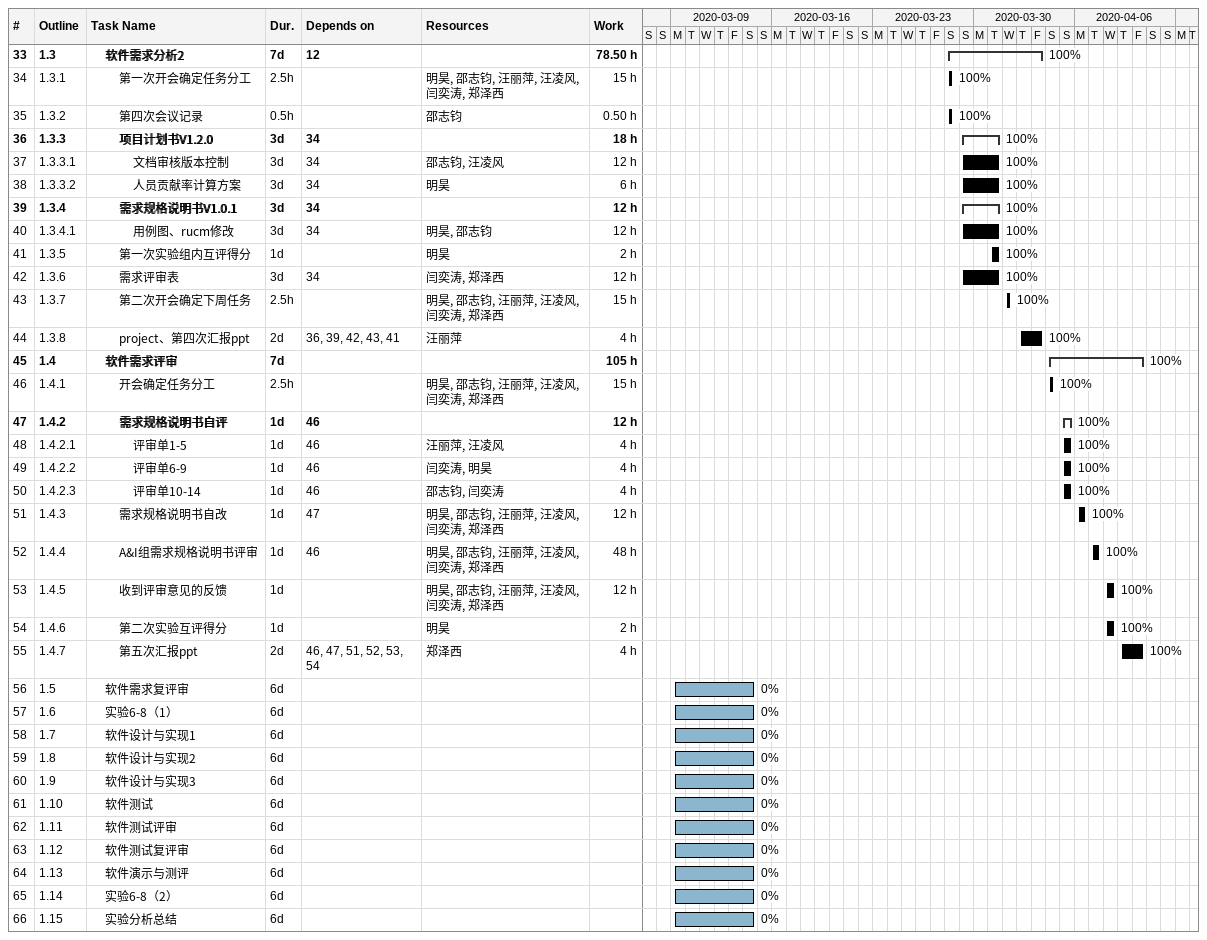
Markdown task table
| ID | WBS | Task | Duration | Start | Finish | Predecessors | Resources | % complete | Work (h) |
|---|---|---|---|---|---|---|---|---|---|
| 33 | 1.3 | **软件需求分析2** | 7d | 2020-03-28 | 2020-04-03 | 12 |  | 100 | 78.50 |
| 34 | 1.3.1 | 第一次开会确定任务分工 | 2.5h | 2020-03-28 | 2020-03-28 |  | 明昊, 邵志钧, 汪丽萍, 汪凌风, 闫奕涛, 郑泽西 | 100 | 15 |
| 35 | 1.3.2 | 第四次会议记录 | 0.5h | 2020-03-28 | 2020-03-28 |  | 邵志钧 | 100 | 0.50 |
| 36 | 1.3.3 | **项目计划书V1.2.0** | 3d | 2020-03-29 | 2020-03-31 | 34 |  | 100 | 18 |
| 37 | 1.3.3.1 | 文档审核版本控制 | 3d | 2020-03-29 | 2020-03-31 | 34 | 邵志钧, 汪凌风 | 100 | 12 |
| 38 | 1.3.3.2 | 人员贡献率计算方案 | 3d | 2020-03-29 | 2020-03-31 | 34 | 明昊 | 100 | 6 |
| 39 | 1.3.4 | **需求规格说明书V1.0.1** | 3d | 2020-03-29 | 2020-03-31 | 34 |  | 100 | 12 |
| 40 | 1.3.4.1 | 用例图、rucm修改 | 3d | 2020-03-29 | 2020-03-31 | 34 | 明昊, 邵志钧 | 100 | 12 |
| 41 | 1.3.5 | 第一次实验组内互评得分 | 1d | 2020-03-31 | 2020-03-31 |  | 明昊 | 100 | 2 |
| 42 | 1.3.6 | 需求评审表 | 3d | 2020-03-29 | 2020-03-31 | 34 | 闫奕涛, 郑泽西 | 100 | 12 |
| 43 | 1.3.7 | 第二次开会确定下周任务 | 2.5h | 2020-04-01 | 2020-04-01 |  | 明昊, 邵志钧, 汪丽萍, 汪凌风, 闫奕涛, 郑泽西 | 100 | 15 |
| 44 | 1.3.8 | project、第四次汇报ppt | 2d | 2020-04-02 | 2020-04-03 | 36, 39, 42, 43, 41 | 汪丽萍 | 100 | 4 |
| 45 | 1.4 | **软件需求评审** | 7d | 2020-04-04 | 2020-04-10 |  |  | 100 | 105 |
| 46 | 1.4.1 | 开会确定任务分工 | 2.5h | 2020-04-04 | 2020-04-04 |  | 明昊, 邵志钧, 汪丽萍, 汪凌风, 闫奕涛, 郑泽西 | 100 | 15 |
| 47 | 1.4.2 | **需求规格说明书自评** | 1d | 2020-04-05 | 2020-04-05 | 46 |  | 100 | 12 |
| 48 | 1.4.2.1 | 评审单1-5 | 1d | 2020-04-05 | 2020-04-05 | 46 | 汪丽萍, 汪凌风 | 100 | 4 |
| 49 | 1.4.2.2 | 评审单6-9 | 1d | 2020-04-05 | 2020-04-05 | 46 | 闫奕涛, 明昊 | 100 | 4 |
| 50 | 1.4.2.3 | 评审单10-14 | 1d | 2020-04-05 | 2020-04-05 | 46 | 邵志钧, 闫奕涛 | 100 | 4 |
| 51 | 1.4.3 | 需求规格说明书自改 | 1d | 2020-04-06 | 2020-04-06 | 47 | 明昊, 邵志钧, 汪丽萍, 汪凌风, 闫奕涛, 郑泽西 | 100 | 12 |
| 52 | 1.4.4 | A&I组需求规格说明书评审 | 1d | 2020-04-07 | 2020-04-07 | 46 | 明昊, 邵志钧, 汪丽萍, 汪凌风, 闫奕涛, 郑泽西 | 100 | 48 |
| 53 | 1.4.5 | 收到评审意见的反馈 | 1d | 2020-04-08 | 2020-04-08 |  | 明昊, 邵志钧, 汪丽萍, 汪凌风, 闫奕涛, 郑泽西 | 100 | 12 |
| 54 | 1.4.6 | 第二次实验互评得分 | 1d | 2020-04-08 | 2020-04-08 |  | 明昊 | 100 | 2 |
| 55 | 1.4.7 | 第五次汇报ppt | 2d | 2020-04-09 | 2020-04-10 | 46, 47, 51, 52, 53, 54 | 郑泽西 | 100 | 4 |
| 56 | 1.5 | 软件需求复评审 | 6d | 2020-03-09 | 2020-03-14 |  |  | 0 |  |
| 57 | 1.6 | 实验6-8（1） | 6d | 2020-03-09 | 2020-03-14 |  |  | 0 |  |
| 58 | 1.7 | 软件设计与实现1 | 6d | 2020-03-09 | 2020-03-14 |  |  | 0 |  |
| 59 | 1.8 | 软件设计与实现2 | 6d | 2020-03-09 | 2020-03-14 |  |  | 0 |  |
| 60 | 1.9 | 软件设计与实现3 | 6d | 2020-03-09 | 2020-03-14 |  |  | 0 |  |
| 61 | 1.10 | 软件测试 | 6d | 2020-03-09 | 2020-03-14 |  |  | 0 |  |
| 62 | 1.11 | 软件测试评审 | 6d | 2020-03-09 | 2020-03-14 |  |  | 0 |  |
| 63 | 1.12 | 软件测试复评审 | 6d | 2020-03-09 | 2020-03-14 |  |  | 0 |  |
| 64 | 1.13 | 软件演示与测评 | 6d | 2020-03-09 | 2020-03-14 |  |  | 0 |  |
| 65 | 1.14 | 实验6-8（2） | 6d | 2020-03-09 | 2020-03-14 |  |  | 0 |  |
| 66 | 1.15 | 实验分析总结 | 6d | 2020-03-09 | 2020-03-14 |  |  | 0 |  |
